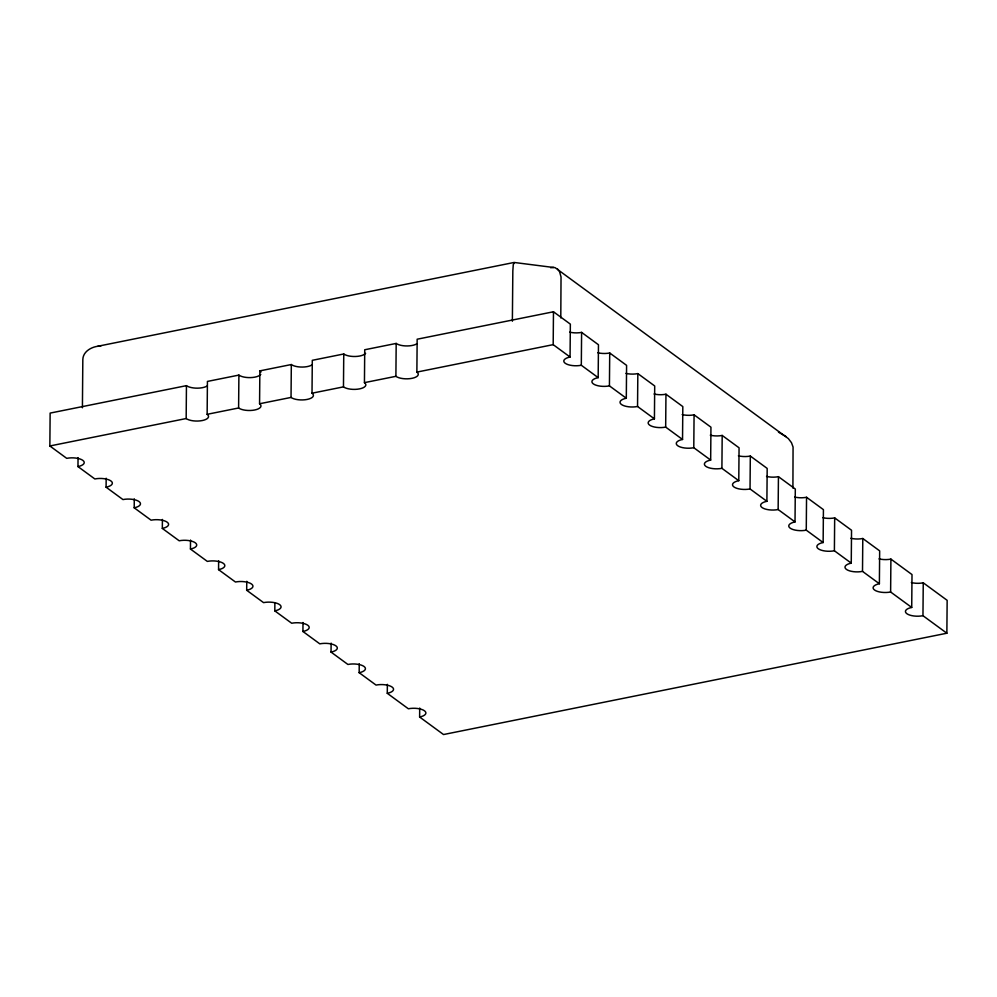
<?xml version="1.0" encoding="UTF-8"?>
<svg xmlns="http://www.w3.org/2000/svg" width="997" height="997" viewBox="0 0 997 997"><rect width="100%" height="100%" fill="white"/><g stroke="black" fill="none" stroke-linecap="round" stroke-linejoin="round"><path stroke-width="1.5" d="M911.358 582.584A11.902 4.636 0.5 0 0 923.247 582.809L947.15 600.331L946.863 633.22L443.528 734.54L419.625 717.017A11.902 4.636 0.5 0 0 424.485 710.786A11.902 4.636 0.5 0 0 408.371 708.78L387.285 693.314A11.902 4.636 0.5 0 0 392.145 687.083A11.902 4.636 0.5 0 0 376.043 685.076L359.169 672.701A11.902 4.636 0.5 0 0 364.03 666.47A11.902 4.636 0.5 0 0 347.916 664.463L331.041 652.088A11.902 4.636 0.5 0 0 335.914 645.857A11.902 4.636 0.5 0 0 319.8 643.85L302.926 631.487A11.902 4.636 0.5 0 0 307.786 625.244A11.902 4.636 0.5 0 0 291.685 623.237L274.811 610.874A11.902 4.636 0.5 0 0 279.671 604.643A11.902 4.636 0.5 0 0 263.557 602.624L246.683 590.261A11.902 4.636 0.5 0 0 251.556 584.03A11.902 4.636 0.5 0 0 235.442 582.011L218.567 569.648A11.902 4.636 0.5 0 0 223.428 563.417A11.902 4.636 0.5 0 0 207.326 561.398L190.452 549.035A11.902 4.636 0.5 0 0 195.312 542.804A11.902 4.636 0.5 0 0 179.198 540.785L162.324 528.422A11.902 4.636 0.5 0 0 167.197 522.191A11.902 4.636 0.5 0 0 151.083 520.185L134.209 507.809A11.902 4.636 0.5 0 0 139.069 501.578A11.902 4.636 0.5 0 0 122.955 499.572L106.093 487.197A11.902 4.636 0.5 0 0 110.954 480.965A11.902 4.636 0.5 0 0 94.84 478.959L77.965 466.584A11.902 4.636 0.5 0 0 82.826 460.352A11.902 4.636 0.5 0 0 66.724 458.346L49.85 445.971L50.137 413.094L186.451 385.652A11.902 4.636 0.5 0 0 207.052 386.051M77.965 466.584L78.053 457.623M82.415 407.785L82.826 359.581C82.975 351.779 90.939 347.155 97.88 346.246L514.116 262.46L555.13 267.682L788.34 438.58L791.468 442.68L793.064 447.03L792.914 488.094M106.093 487.197L106.168 478.236M134.209 507.809L134.283 498.849M162.324 528.422L162.411 519.449M49.85 445.971L186.165 418.541L186.451 385.652M190.452 549.035L190.527 540.062M186.165 418.541A11.902 4.636 0.5 0 0 202.279 420.547A11.902 4.636 0.5 0 0 207.139 414.316L207.426 381.427L238.894 375.096A11.902 4.636 0.5 0 0 250.559 377.601A11.902 4.636 0.5 0 0 260.765 374.411M218.567 569.648L218.642 560.675M207.139 414.316L238.607 407.985L238.894 375.096M246.683 590.261L246.77 581.288M238.607 407.985A11.902 4.636 0.5 0 0 254.709 409.991A11.902 4.636 0.5 0 0 259.569 403.76L259.856 370.872L291.323 364.541A11.902 4.636 0.5 0 0 311.924 364.952M274.811 610.874L274.873 603.397M259.569 403.76L291.037 397.429L291.323 364.541M302.926 631.487L303.001 622.514M291.037 397.429A11.902 4.636 0.5 0 0 307.138 399.436A11.902 4.636 0.5 0 0 312.011 393.204L312.298 360.316L343.753 353.985A11.902 4.636 0.5 0 0 355.418 356.49A11.902 4.636 0.5 0 0 365.625 353.299M331.041 652.088L331.129 643.127M312.011 393.204L343.467 386.873L343.753 353.985M359.169 672.701L359.244 663.74M343.467 386.873A11.902 4.636 0.5 0 0 359.568 388.88A11.902 4.636 0.5 0 0 364.441 382.649L364.728 349.76L396.183 343.429A11.902 4.636 0.5 0 0 416.783 343.84M387.285 693.314L387.359 684.353M364.441 382.649L395.896 376.318L396.183 343.429M395.896 376.318A11.902 4.636 0.5 0 0 412.01 378.324A11.902 4.636 0.5 0 0 416.871 372.093L417.157 339.217L553.472 311.774L570.346 324.137L570.06 357.026A11.902 4.636 0.5 0 0 565.199 363.257A11.902 4.636 0.5 0 0 581.313 365.263L598.175 377.639A11.902 4.636 0.5 0 0 593.315 383.87A11.902 4.636 0.5 0 0 609.429 385.876L626.303 398.239A11.902 4.636 0.5 0 0 621.443 404.483A11.902 4.636 0.5 0 0 637.544 406.489L654.418 418.852A11.902 4.636 0.5 0 0 649.558 425.083A11.902 4.636 0.5 0 0 665.672 427.102L682.534 439.465A11.902 4.636 0.5 0 0 677.673 445.696A11.902 4.636 0.5 0 0 693.787 447.715L710.662 460.078A11.902 4.636 0.5 0 0 705.801 466.309A11.902 4.636 0.5 0 0 721.903 468.328L738.777 480.691A11.902 4.636 0.5 0 0 733.917 486.922A11.902 4.636 0.5 0 0 750.031 488.941L766.892 501.304A11.902 4.636 0.5 0 0 762.032 507.535A11.902 4.636 0.5 0 0 778.146 509.542L795.02 521.917A11.902 4.636 0.5 0 0 790.16 528.148A11.902 4.636 0.5 0 0 806.261 530.155L823.136 542.53A11.902 4.636 0.5 0 0 818.275 548.761A11.902 4.636 0.5 0 0 834.389 550.768L851.251 563.143A11.902 4.636 0.5 0 0 846.391 569.374A11.902 4.636 0.5 0 0 862.505 571.381L879.379 583.744A11.902 4.636 0.5 0 0 874.519 589.987A11.902 4.636 0.5 0 0 890.62 591.994L911.719 607.447A11.902 4.636 0.5 0 0 906.846 613.691A11.902 4.636 0.5 0 0 922.96 615.697L946.863 633.22M419.625 717.017L419.7 708.057M512.371 321.233L512.832 270.935L513.281 264.566L514.352 262.697M570.06 357.026L553.185 344.65L553.472 311.774M560.788 317.943L561.037 276.954L559.554 271.608L557.647 269.103M581.313 365.263L581.6 332.387A11.902 4.636 0.5 0 1 569.698 332.151M598.175 377.639L598.462 344.75L581.6 332.387M609.429 385.876L609.715 352.988A11.902 4.636 0.5 0 1 597.826 352.764M626.303 398.239L626.59 365.363L609.715 352.988M637.544 406.489L637.831 373.601A11.902 4.636 0.5 0 1 625.942 373.377M654.418 418.852L654.705 385.976L637.831 373.601M665.672 427.102L665.959 394.214A11.902 4.636 0.5 0 1 654.057 393.989M682.534 439.465L682.82 406.589L665.959 394.214M693.787 447.715L694.074 414.827A11.902 4.636 0.5 0 1 682.185 414.59M710.662 460.078L710.948 427.19L694.074 414.827M721.903 468.328L722.189 435.44A11.902 4.636 0.5 0 1 710.3 435.203M738.777 480.691L739.064 447.803L722.189 435.44M750.031 488.941L750.317 456.053A11.902 4.636 0.5 0 1 738.416 455.816M766.892 501.304L767.179 468.416L750.317 456.053M778.146 509.542L778.433 476.666A11.902 4.636 0.5 0 1 766.543 476.429M795.02 521.917L795.307 489.029L778.433 476.666M806.261 530.155L806.548 497.279A11.902 4.636 0.5 0 1 794.659 497.042M823.136 542.53L823.422 509.641L806.548 497.279M834.389 550.768L834.676 517.892A11.902 4.636 0.5 0 1 822.774 517.655M851.251 563.143L851.538 530.254L834.676 517.892M862.505 571.381L862.791 538.505A11.902 4.636 0.5 0 1 850.902 538.268M879.379 583.744L879.666 550.867L862.791 538.505M890.62 591.994L890.907 559.105A11.902 4.636 0.5 0 1 879.018 558.881M911.719 607.447L912.006 574.571L890.907 559.105M922.96 615.697L923.247 582.809M550.631 267.732L553.709 267.408M416.871 372.093L553.185 344.65M97.88 346.246L100.884 345.934M778.47 432.15L786.272 436.698M259.856 370.872A11.902 4.636 0.5 0 1 260.965 372.018"/></g></svg>
